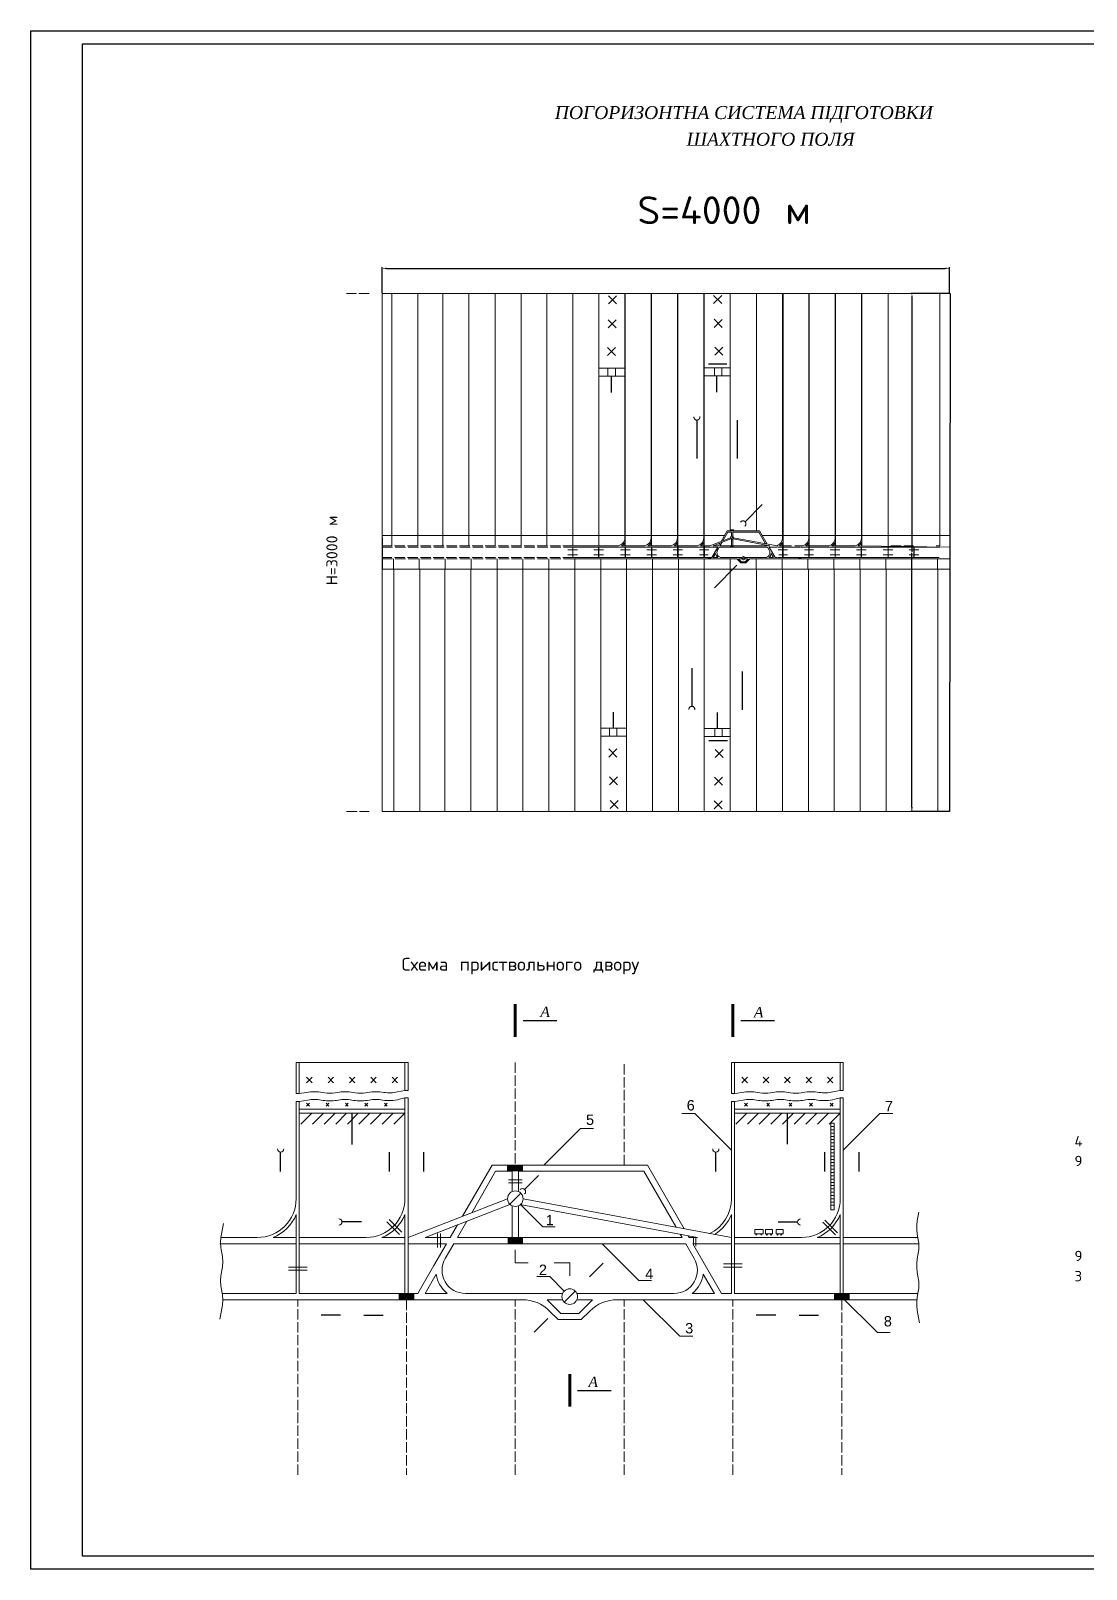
# Model space of a CAD drawing. Header units: millimetres. Extents: x 72 to 2592, y 75 to 1857.
# Drawn here: x 72 to 1294, y 75 to 1857 of the extents above; entities that cross this region are included whole.
import ezdxf

# ---------------------------------------------------------------- set-up
doc = ezdxf.new("R2010")
doc.units = ezdxf.units.MM
doc.linetypes.add('ACAD_ISO02W100', pattern=[15, 12, -3])
doc.layers.get('0').update_dxf_attribs({"lineweight": 9})
doc.layers.get('Defpoints').update_dxf_attribs({"lineweight": 9})
doc.layers.add('osnovni', color=90, linetype='Continuous', lineweight=30)
doc.layers.add('Форматка', color=7, linetype='Continuous', lineweight=20)
doc.styles.add('ISO Proportional', font='ARIALUNI.TTF')
doc.styles.get("Standard").update_dxf_attribs({"font": 'txt.shx'})
doc.dimstyles.new('DIN', dxfattribs={"dimtxt": 3, "dimasz": 5, "dimexe": 1.25, "dimexo": 0.625, "dimtad": 1, "dimtih": 1, "dimdec": 4, "dimdsep": 46, "dimlunit": 6, "dimtxsty": 'Standard', "dimcen": 2.5, "dimadec": 0, "dimazin": 0, "dimtfac": 1, "dimtdec": 4, "dimtmove": 0, "dimatfit": 3, "dimfxl": 1, "dimtvp": 1, "dimtolj": 1, "dimtzin": 0, "dimarcsym": 0})
doc.dimstyles.new('ISO-25', dxfattribs={"dimtxt": 2.5, "dimasz": 2.5, "dimexe": 1.25, "dimexo": 0.625, "dimtad": 1, "dimtxsty": 'Standard', "dimcen": 2.5, "dimadec": 0, "dimazin": 0, "dimtfac": 1, "dimtmove": 0, "dimatfit": 3, "dimfxl": 1, "dimarcsym": 0})

# ---------------------------------------------------------------- blocks, each defined once
blk = doc.blocks.new('*D14')
at = {"color": 0, "lineweight": -2, "transparency": 16777216}
for p, q in [((1135.5, 1552.6), (1090.8, 1552.6)), ((1092, 1547.6), (1092, 1253.3)), ((1092, 957.6), (1092, 1252)), ((1135.5, 952.6), (1090.8, 952.6))]:
    blk.add_line(p, q, dxfattribs=at)
at = {"color": 0, "transparency": 16777216}
for points in [[(1091.2, 1547.6), (1092.9, 1547.6), (1092, 1552.6)], [(1091.2, 957.6), (1092.9, 957.6), (1092, 952.6)]]:
    blk.add_solid(points, dxfattribs=at)
at = {"layer": 'Defpoints', "color": 0, "transparency": 16777216}
for p in [(1092, 1552.6), (1136.1, 1552.6), (1136.1, 952.6)]:
    blk.add_point(p, dxfattribs=at)
at = {"color": 0, "transparency": 16777216, "insert": (1092, 1252.6), "char_height": 0.01, "attachment_point": 5}
blk.add_mtext('\\A1;600', dxfattribs=at)
blk = doc.blocks.new('*D15')
at = {"color": 0, "lineweight": -2, "transparency": 16777216}
for p, q in [((478.5, 1553.3), (478.5, 1582.9)), ((483.5, 1581.6), (1130.5, 1581.6)), ((1135.5, 1553.3), (1135.5, 1582.9))]:
    blk.add_line(p, q, dxfattribs=at)
at = {"color": 0, "transparency": 16777216}
for points in [[(483.5, 1582.5), (483.5, 1580.8), (478.5, 1581.6)], [(1130.5, 1582.5), (1130.5, 1580.8), (1135.5, 1581.6)]]:
    blk.add_solid(points, dxfattribs=at)
at = {"layer": 'Defpoints', "color": 0, "transparency": 16777216}
for p in [(1135.5, 1581.6), (478.5, 1552.6), (1135.5, 1552.6)]:
    blk.add_point(p, dxfattribs=at)
at = {"color": 0, "transparency": 16777216, "insert": (807, 1582.3), "char_height": 0.01, "attachment_point": 5}
blk.add_mtext('\\A1;657,0219', dxfattribs=at)

msp = doc.modelspace()

# ---------------------------------------------------------------- hatches: boundary and pattern name
h = msp.add_hatch(color=256)
h.paths.add_polyline_path([(885.01628, 1270.84416, 0.6681786379), (881.81545, 1269.51834, 0.1989123674), (882.36463, 1268.19251), (883.69045, 1269.51834)])
h.paths.add_polyline_path([(896.81545, 1247.76834, 0.4142135624), (894.94045, 1245.89334, 0.1989123674), (895.48963, 1244.56751), (896.81545, 1245.89334)])
h.paths.add_polyline_path([(898.14128, 1247.21916, 0.1989123674), (896.81545, 1247.76834), (896.81545, 1245.89334)])

# ---------------------------------------------------------------- linework, layer by layer
at = {"linetype": 'ACAD_ISO02W100'}
for p, q in [((463.69045, 1552.64334), (437.44045, 1552.64334)), ((516.19045, 1552.64334), (489.94045, 1552.64334)), ((568.69045, 1552.64334), (542.44045, 1552.64334)), ((621.19045, 1552.64334), (594.94045, 1552.64334)), ((673.69045, 1552.64334), (647.44045, 1552.64334)), ((726.19045, 1552.64334), (699.94045, 1552.64334)), ((1067.81545, 1552.64334), (1093.69045, 1552.64334)), ((1093.69045, 1552.64334), (1119.94045, 1552.64334)), ((883.69045, 1277.61929), (909.94045, 1277.61929)), ((699.94045, 1260.14334), (478.47654, 1260.14334)), ((704.89045, 1255.45584), (693.64045, 1255.45584)), ((704.89045, 1249.83084), (693.64045, 1249.83084)), ((699.19045, 1258.64334), (699.19045, 1246.64334)), ((699.34045, 1246.64334), (699.34045, 1258.64334)), ((734.89045, 1255.45584), (723.64045, 1255.45584)), ((734.89045, 1249.83084), (723.64045, 1249.83084)), ((750.32705, 1260.14334), (726.19045, 1260.14334)), ((729.19045, 1258.64334), (729.19045, 1246.64334)), ((729.34045, 1246.64334), (729.34045, 1258.64334)), ((1058.74045, 1255.45584), (1069.99045, 1255.45584)), ((1058.74045, 1249.83084), (1069.99045, 1249.83084)), ((1064.29045, 1246.64334), (1064.29045, 1258.64334)), ((1064.44045, 1258.64334), (1064.44045, 1246.64334)), ((1067.44045, 1260.14334), (1093.69045, 1260.14334)), ((1088.74045, 1255.45584), (1099.99045, 1255.45584)), ((1088.74045, 1249.83084), (1099.99045, 1249.83084)), ((1094.29045, 1246.64334), (1094.29045, 1258.64334)), ((1094.44045, 1258.64334), (1094.44045, 1246.64334)), ((1119.94045, 1260.14334), (1124.29045, 1260.14334)), ((478.47654, 1245.14334), (699.86925, 1245.14334)), ((726.19045, 1245.14334), (752.44045, 1245.14334)), ((778.69045, 1245.14334), (804.94045, 1245.14334)), ((831.19045, 1245.14334), (857.44045, 1245.14334)), ((857.36545, 1246.64334), (857.51545, 1246.64334)), ((883.69045, 1245.14334), (889.22567, 1245.14334)), ((891.34699, 1245.14334), (895.09699, 1245.14334)), ((898.53392, 1245.14334), (902.28392, 1245.14334)), ((904.40524, 1245.14334), (909.94045, 1245.14334)), ((936.19045, 1245.14334), (962.44045, 1245.14334)), ((988.69045, 1245.14334), (1014.94045, 1245.14334)), ((1041.19045, 1245.14334), (1067.44045, 1245.14334)), ((1093.69045, 1245.14334), (1119.94045, 1245.14334)), ((437.44045, 952.64334), (463.69045, 952.64334)), ((489.94045, 952.64334), (516.19045, 952.64334)), ((542.44045, 952.64334), (568.69045, 952.64334)), ((594.94045, 952.64334), (621.19045, 952.64334)), ((647.44045, 952.64334), (673.69045, 952.64334)), ((699.94045, 952.64334), (726.19045, 952.64334)), ((752.44045, 952.64334), (778.69045, 952.64334)), ((804.94045, 952.64334), (831.19045, 952.64334)), ((857.44045, 952.64334), (883.69045, 952.64334)), ((909.94045, 952.64334), (936.19045, 952.64334)), ((962.44045, 952.64334), (988.69045, 952.64334)), ((1014.94045, 952.64334), (1041.19045, 952.64334)), ((1067.44045, 952.64334), (1093.69045, 952.64334)), ((632.75526, 661.63071), (632.75526, 542.87644)), ((758.75526, 542.87644), (758.75526, 661.63071)), ((632.75526, 542.87644), (758.75526, 542.87644)), ((506.39526, 394.19187), (507.11526, 394.19187)), ((380.75526, 184.14302), (380.75526, 386.99187)), ((380.75526, 386.99187), (506.75526, 386.99187)), ((506.75526, 386.99187), (506.75526, 184.14302)), ((632.75526, 184.14302), (632.75526, 386.99187)), ((669.50663, 386.99187), (687.50663, 386.99187)), ((704.0039, 386.99187), (722.0039, 386.99187)), ((758.75526, 184.14302), (758.75526, 386.99187)), ((884.75526, 184.14302), (884.75526, 386.99187)), ((884.75526, 386.99187), (1010.75526, 386.99187)), ((1010.75526, 386.99187), (1010.75526, 184.14302))]:
    msp.add_line(p, q, dxfattribs=at)
for p, q in [((478.47654, 1269.52834), (478.47654, 1562.02833)), ((489.94046, 1260.14334), (489.94046, 1552.64334)), ((519.94046, 1260.14334), (519.94046, 1552.64334)), ((548.80363, 1260.14334), (548.80363, 1552.64334)), ((578.80363, 1260.14334), (578.80363, 1552.64334)), ((609.34045, 1260.14334), (609.34045, 1552.64334)), ((639.34045, 1260.14334), (639.34045, 1552.64334)), ((669.34045, 1260.14334), (669.34045, 1552.64334)), ((699.34045, 1260.14334), (699.34045, 1552.64334)), ((729.34045, 1260.14334), (729.34045, 1552.64334)), ((775.16545, 1552.64334), (749.66545, 1552.64334)), ((759.56545, 1269.38174), (759.56545, 1552.64334)), ((760.01545, 1260.14334), (760.01545, 1552.64334)), ((760.01545, 1272.14334), (760.01545, 1552.64334)), ((775.91545, 1552.64334), (775.16545, 1552.64334)), ((790.01545, 1269.38174), (790.01545, 1552.64334)), ((790.46545, 1260.14334), (790.46545, 1552.64334)), ((804.27145, 1552.64334), (803.52145, 1552.64334)), ((820.46545, 1269.38174), (820.46545, 1552.64334)), ((820.91545, 1260.14334), (820.91545, 1552.64334)), ((830.52145, 1552.64334), (829.77145, 1552.64334)), ((850.91545, 1269.38174), (850.91545, 1552.64334)), ((851.36545, 1260.14334), (851.36545, 1552.64334)), ((881.59045, 1277.61929), (881.59045, 1552.64334)), ((912.04045, 1277.61929), (912.04045, 1552.64334)), ((942.26545, 1269.38174), (942.26545, 1552.64334)), ((942.71545, 1260.14334), (942.71545, 1552.64334)), ((960.33445, 1552.64334), (961.08445, 1552.64334)), ((963.19045, 1552.64334), (988.69045, 1552.64334)), ((972.71545, 1269.38174), (972.71545, 1552.64334)), ((973.16545, 1260.14334), (973.16545, 1552.64334)), ((986.58445, 1552.64334), (987.33445, 1552.64334)), ((1003.16545, 1269.38174), (1003.16545, 1552.64334)), ((1003.61545, 1260.14334), (1003.61545, 1552.64334)), ((1014.94045, 1552.64334), (1015.69045, 1552.64334)), ((1015.69045, 1552.64334), (1041.19045, 1552.64334)), ((1033.61545, 1269.38174), (1033.61545, 1552.64334)), ((1033.61545, 1272.14334), (1033.61545, 1552.64334)), ((1034.06545, 1260.14334), (1034.06545, 1552.64334)), ((1064.29045, 1260.14334), (1064.29045, 1552.64334)), ((1124.29045, 1260.14334), (1124.29045, 1552.64334)), ((740.69079, 1540.40713), (749.97199, 1549.68833)), ((740.69079, 1549.68824), (749.97199, 1540.40704)), ((871.68562, 1540.91596), (862.40442, 1550.19716)), ((871.68562, 1550.19708), (862.40442, 1540.91587)), ((740.24951, 1512.74709), (749.53071, 1522.0283)), ((740.24951, 1522.02821), (749.53071, 1512.747)), ((872.1269, 1513.25592), (862.8457, 1522.53713)), ((872.1269, 1522.53704), (862.8457, 1513.25584)), ((739.44701, 1480.67749), (748.72822, 1489.95869)), ((739.44701, 1489.9586), (748.72822, 1480.6774)), ((872.9294, 1481.18632), (863.64819, 1490.46753)), ((872.9294, 1490.46744), (863.64819, 1481.18623)), ((739.9833, 1465.97077), (729.88941, 1465.97077)), ((748.6087, 1465.97077), (760.11441, 1465.97077)), ((863.22855, 1466.47969), (851.46018, 1466.47969)), ((867.54125, 1466.47969), (881.46018, 1466.47969)), ((739.9833, 1456.59534), (729.88941, 1456.59534)), ((748.6087, 1456.59534), (760.11441, 1456.59534)), ((863.22855, 1457.10426), (851.01018, 1457.10426)), ((867.54125, 1457.10426), (881.46018, 1457.10426)), ((874.90391, 1272.14334), (478.47654, 1272.14334)), ((857.81545, 1260.14334), (881.81545, 1269.51834)), ((861.93802, 1260.14334), (882.36123, 1268.12115)), ((878.06545, 1277.61929), (870.93439, 1265.26792)), ((878.93148, 1276.11929), (873.17081, 1266.14153)), ((915.56545, 1277.61929), (878.06545, 1277.61929)), ((882.94045, 1276.11929), (878.93148, 1276.11929)), ((881.81545, 1277.61928), (881.81545, 1279.11928)), ((883.69045, 1269.51834), (882.36463, 1268.19251)), ((882.94045, 1276.11928), (882.94045, 1271.2368)), ((882.94045, 1267.79987), (882.94045, 1260.14334)), ((883.69045, 1269.51834), (885.01628, 1270.84416)), ((884.44045, 1276.11929), (914.69943, 1276.11929)), ((909.19045, 1276.11929), (884.44045, 1276.11929)), ((884.44045, 1276.11928), (884.44045, 1271.2368)), ((884.44045, 1267.79987), (884.44045, 1260.14334)), ((927.63672, 1260.14334), (884.92952, 1268.1111)), ((885.56545, 1279.11928), (885.56545, 1277.61929)), ((935.81545, 1260.14334), (885.56545, 1269.51834)), ((914.69943, 1276.11929), (910.69045, 1276.11929)), ((922.48754, 1262.62989), (914.69943, 1276.11929)), ((924.42868, 1262.26774), (915.56545, 1277.61929)), ((1135.83129, 1272.14334), (918.72699, 1272.14334)), ((750.32705, 1260.14334), (699.94045, 1260.14334)), ((765.78366, 1255.45584), (754.53366, 1255.45584)), ((765.78366, 1249.83084), (754.53366, 1249.83084)), ((780.77705, 1260.14334), (755.8011, 1260.14334)), ((759.56545, 1260.14334), (759.56545, 1263.90769)), ((760.08366, 1258.64334), (760.08366, 1246.64334)), ((760.23366, 1246.64334), (760.23366, 1258.64334)), ((778.31545, 1260.14334), (772.76472, 1260.14334)), ((780.77705, 1260.14334), (779.06545, 1260.14334)), ((796.27077, 1255.45584), (785.02077, 1255.45584)), ((796.27077, 1249.83084), (785.02077, 1249.83084)), ((811.22705, 1260.14334), (786.2511, 1260.14334)), ((795.19045, 1260.14334), (786.2511, 1260.14334)), ((790.01545, 1260.14334), (790.01545, 1263.90769)), ((790.57077, 1258.64334), (790.57077, 1246.64334)), ((790.72077, 1246.64334), (790.72077, 1258.64334)), ((804.56545, 1260.14334), (799.01472, 1260.14334)), ((811.22705, 1260.14334), (805.31545, 1260.14334)), ((811.22705, 1260.14334), (805.31545, 1260.14334)), ((820.46545, 1255.45584), (815.46545, 1255.45584)), ((815.46545, 1255.45584), (821.21545, 1255.45584)), ((815.46545, 1249.83084), (821.21545, 1249.83084)), ((841.67705, 1260.14334), (816.7011, 1260.14334)), ((821.44045, 1260.14334), (816.7011, 1260.14334)), ((821.44045, 1260.14334), (816.7011, 1260.14334)), ((820.46545, 1260.14334), (820.46545, 1263.90769)), ((820.46545, 1260.14334), (820.46545, 1246.64334)), ((821.21545, 1260.14334), (821.21545, 1246.64334)), ((821.21545, 1255.45584), (826.21545, 1255.45584)), ((821.21545, 1249.83084), (826.21545, 1249.83084)), ((830.81545, 1260.14334), (825.26472, 1260.14334)), ((830.81545, 1260.14334), (825.26472, 1260.14334)), ((841.67705, 1260.14334), (831.56545, 1260.14334)), ((841.67705, 1260.14334), (831.56545, 1260.14334)), ((845.91545, 1255.45584), (851.66545, 1255.45584)), ((850.91545, 1255.45584), (845.91545, 1255.45584)), ((845.91545, 1249.83084), (851.66545, 1249.83084)), ((847.69045, 1260.14334), (847.1511, 1260.14334)), ((847.69045, 1260.14334), (847.1511, 1260.14334)), ((851.51472, 1260.14334), (847.1511, 1260.14334)), ((850.91545, 1260.14334), (850.91545, 1263.90769)), ((850.91545, 1260.14334), (850.91545, 1246.64334)), ((857.81545, 1260.14334), (851.51472, 1260.14334)), ((857.06545, 1260.14334), (851.51472, 1260.14334)), ((851.66545, 1260.14334), (851.66545, 1246.64334)), ((851.66545, 1255.45584), (856.66545, 1255.45584)), ((851.66545, 1249.83084), (855.87178, 1249.83084)), ((862.93162, 1251.40672), (860.18148, 1246.64334)), ((864.71236, 1251.37082), (861.91353, 1246.64334)), ((867.97571, 1260.14334), (861.93802, 1260.14334)), ((867.10968, 1258.64334), (862.93162, 1251.40672)), ((868.84173, 1258.64334), (866.78492, 1255.08084)), ((869.73389, 1263.1886), (867.97571, 1260.14334)), ((871.97031, 1264.0622), (869.70776, 1260.14334)), ((882.94045, 1260.14334), (869.70776, 1260.14334)), ((915.56545, 1260.14335), (878.06545, 1260.14335)), ((884.44045, 1260.14334), (923.92315, 1260.14334)), ((909.19045, 1260.14334), (884.44045, 1260.14334)), ((923.92315, 1260.14334), (910.69045, 1260.14334)), ((923.92315, 1260.14334), (923.47485, 1260.91981)), ((926.84598, 1255.08084), (924.78917, 1258.64334)), ((925.6552, 1260.14334), (925.41599, 1260.55765)), ((933.44943, 1246.64334), (926.52122, 1258.64334)), ((931.71738, 1246.64334), (929.03259, 1251.29352)), ((935.81545, 1260.14334), (936.56545, 1260.14334)), ((941.96545, 1255.45584), (936.96545, 1255.45584)), ((941.96545, 1249.83084), (937.75912, 1249.83084)), ((952.69045, 1260.14334), (938.5011, 1260.14334)), ((941.96545, 1260.14334), (941.96545, 1246.64334)), ((947.71545, 1255.45584), (941.96545, 1255.45584)), ((947.71545, 1249.83084), (941.96545, 1249.83084)), ((942.26545, 1260.14334), (942.26545, 1263.90769)), ((942.71545, 1260.14334), (942.71545, 1246.64334)), ((942.71545, 1255.45584), (947.71545, 1255.45584)), ((962.06545, 1260.14334), (956.51472, 1260.14334)), ((962.06545, 1260.14334), (965.29608, 1260.32419)), ((972.41545, 1255.45584), (967.41545, 1255.45584)), ((972.41545, 1249.83084), (967.41545, 1249.83084)), ((995.74608, 1260.14334), (968.9511, 1260.14334)), ((978.94045, 1260.14334), (968.9511, 1260.14334)), ((972.41545, 1260.14334), (972.41545, 1246.64334)), ((978.16545, 1255.45584), (972.41545, 1255.45584)), ((978.16545, 1249.83084), (972.41545, 1249.83084)), ((972.71545, 1260.14334), (972.71545, 1263.90769)), ((973.16545, 1260.14334), (973.16545, 1246.64334)), ((973.16545, 1255.45584), (978.16545, 1255.45584)), ((988.31545, 1260.14334), (982.76472, 1260.14334)), ((995.74608, 1260.14334), (989.06545, 1260.14334)), ((997.36013, 1255.45584), (1008.61013, 1255.45584)), ((997.36013, 1249.83084), (1008.61013, 1249.83084)), ((1026.19608, 1260.14334), (999.4011, 1260.14334)), ((1005.19045, 1260.14334), (999.4011, 1260.14334)), ((1002.91013, 1246.64334), (1002.91013, 1258.64334)), ((1003.06013, 1258.64334), (1003.06013, 1246.64334)), ((1003.16545, 1260.14334), (1003.16545, 1263.90769)), ((1014.56545, 1260.14334), (1009.01472, 1260.14334)), ((1027.84724, 1255.45584), (1039.09724, 1255.45584)), ((1027.84724, 1249.83084), (1039.09724, 1249.83084)), ((1135.81723, 1258.64334), (1029.8511, 1260.14334)), ((1033.39724, 1246.64334), (1033.39724, 1258.64334)), ((1033.54724, 1258.64334), (1033.54724, 1246.64334)), ((1033.61545, 1260.14334), (1033.61545, 1263.90769)), ((478.47654, 952.64334), (478.47654, 1233.14334)), ((1135.79067, 1233.14334), (478.47654, 1233.14334)), ((491.59045, 1233.14334), (491.59045, 1245.14334)), ((492.19046, 952.64334), (492.19046, 1233.14334)), ((521.59045, 1233.14334), (521.59045, 1245.14334)), ((522.19046, 952.64334), (522.19046, 1233.14334)), ((551.05363, 952.64334), (551.05363, 1233.14334)), ((551.59045, 1233.14334), (551.59045, 1245.14334)), ((581.05363, 952.64334), (581.05363, 1233.14334)), ((581.59045, 1233.14334), (581.59045, 1245.14334)), ((611.59045, 1233.14334), (611.59045, 1245.14334)), ((611.59045, 952.64334), (611.59045, 1233.14334)), ((641.59045, 1233.14334), (641.59045, 1245.14334)), ((641.59045, 952.64334), (641.59045, 1233.14334)), ((671.59045, 1233.14334), (671.59045, 1245.14334)), ((671.59045, 952.64334), (671.59045, 1233.14334)), ((699.86925, 1245.14334), (889.22567, 1245.14334)), ((701.59045, 1233.14334), (701.59045, 1245.14334)), ((701.59045, 952.64334), (701.59045, 1233.14334)), ((731.59045, 1233.14334), (731.59045, 1245.14334)), ((731.59045, 952.64334), (731.59045, 1233.14334)), ((761.59045, 1233.14334), (761.59045, 1245.14334)), ((761.59045, 952.64334), (761.59045, 1233.14334)), ((791.59045, 1233.14334), (791.59045, 1245.14334)), ((791.59045, 952.64334), (791.59045, 1233.14334)), ((821.59045, 1233.14334), (821.59045, 1245.14334)), ((821.59045, 952.64334), (821.59045, 1233.14334)), ((848.77379, 1246.64334), (841.00022, 1246.64334)), ((851.59045, 1233.14334), (851.59045, 1245.14334)), ((851.59045, 952.64334), (851.59045, 1233.14334)), ((881.59045, 1233.14334), (881.59045, 1245.14334)), ((881.59045, 952.64334), (881.59045, 1233.14334)), ((889.22567, 1245.14334), (894.04023, 1240.32878)), ((891.34699, 1245.14334), (895.09699, 1245.14334)), ((891.34699, 1245.14334), (894.66155, 1241.82878)), ((899.59067, 1240.32878), (894.04023, 1240.32878)), ((898.96935, 1241.82878), (894.66155, 1241.82878)), ((898.14128, 1247.21916), (895.48963, 1244.56751)), ((896.81545, 1245.89334), (898.14128, 1247.21916)), ((898.53392, 1245.14334), (902.28392, 1245.14334)), ((902.28392, 1245.14334), (898.96935, 1241.82878)), ((904.40524, 1245.14334), (899.59067, 1240.32878)), ((904.40524, 1245.14334), (1135.80317, 1245.14334)), ((911.59045, 1233.14334), (911.59045, 1245.14334)), ((912.04045, 952.64334), (912.04045, 1233.14334)), ((935.81545, 1246.64334), (933.44943, 1246.64334)), ((1123.34624, 1246.64334), (936.56545, 1246.64334)), ((941.59045, 1233.14334), (941.59045, 1245.14334)), ((942.04045, 952.64334), (942.04045, 1233.14334)), ((971.59045, 1233.14334), (971.59045, 1245.14334)), ((972.04045, 952.64334), (972.04045, 1233.14334)), ((1001.59045, 1233.14334), (1001.59045, 1245.14334)), ((1002.04045, 952.64334), (1002.04045, 1233.14334)), ((1031.59045, 1233.14334), (1031.59045, 1245.14334)), ((1032.04045, 952.64334), (1032.04045, 1233.14334)), ((1061.59045, 1233.14334), (1061.59045, 1245.14334)), ((1062.04045, 952.64334), (1062.04045, 1233.14334)), ((1091.59045, 1233.14334), (1091.59045, 1245.14334)), ((1092.04045, 952.64334), (1092.04045, 1233.14334)), ((1121.59045, 1233.14334), (1121.59045, 1245.14334)), ((1122.04045, 952.64334), (1122.04045, 1233.14334)), ((741.68434, 1048.94682), (731.59045, 1048.94682)), ((741.68434, 1039.57139), (731.59045, 1039.57139)), ((750.30974, 1048.94682), (761.81545, 1048.94682)), ((750.30974, 1039.57139), (761.81545, 1039.57139)), ((863.80882, 1048.52273), (851.59045, 1048.52273)), ((863.80882, 1039.1473), (852.04045, 1039.1473)), ((868.12152, 1048.52273), (882.04045, 1048.52273)), ((868.12152, 1039.1473), (882.04045, 1039.1473)), ((741.14805, 1015.58356), (750.42925, 1024.86476)), ((741.14805, 1024.86468), (750.42925, 1015.58347)), ((873.50967, 1015.15955), (864.22846, 1024.44076)), ((873.50967, 1024.44067), (864.22846, 1015.15946)), ((741.95054, 983.51395), (751.23175, 992.79516)), ((741.95054, 992.79507), (751.23175, 983.51387)), ((872.70717, 983.08995), (863.42596, 992.37115)), ((872.70717, 992.37107), (863.42596, 983.08986)), ((742.39182, 955.85392), (751.67303, 965.13513)), ((742.39182, 965.13504), (751.67303, 955.85383)), ((872.26589, 955.42991), (862.98469, 964.71112)), ((872.26589, 964.71103), (862.98469, 955.42983)), ((382.55526, 661.63071), (378.95526, 661.63071)), ((378.95526, 661.63071), (378.95526, 625.63071)), ((378.95526, 661.63071), (508.55548, 661.63071)), ((382.55526, 625.63071), (382.55526, 661.63071)), ((382.55526, 625.63071), (382.55526, 661.63071)), ((504.95526, 661.63071), (504.95526, 629.48331)), ((508.55548, 629.48331), (508.55548, 661.63071)), ((886.55526, 661.63071), (882.95526, 661.63071)), ((882.95526, 661.63071), (882.95526, 625.63071)), ((882.95526, 661.63071), (1012.55526, 661.63071)), ((886.55526, 625.63071), (886.55526, 661.63071)), ((886.55526, 625.63071), (886.55526, 661.63071)), ((1008.95526, 661.63071), (1008.95526, 629.48331)), ((1012.55526, 629.48331), (1012.55526, 661.63071)), ((391.1214, 644.65246), (397.48536, 638.2885)), ((391.1214, 638.2885), (397.48536, 644.65246)), ((415.8714, 638.28849), (422.23536, 644.65245)), ((415.8714, 644.65245), (422.23536, 638.28849)), ((440.6214, 638.28849), (446.98536, 644.65245)), ((440.6214, 644.65245), (446.98536, 638.28849)), ((465.3714, 638.28849), (471.73536, 644.65245)), ((465.3714, 644.65245), (471.73536, 638.28849)), ((490.1214, 638.28849), (496.48536, 644.65245)), ((490.1214, 644.65245), (496.48536, 638.28849)), ((895.1214, 638.28849), (901.48536, 644.65245)), ((895.1214, 644.65245), (901.48536, 638.28849)), ((919.8714, 638.28849), (926.23536, 644.65245)), ((919.8714, 644.65245), (926.23536, 638.28849)), ((944.6214, 638.28849), (950.98536, 644.65245)), ((944.6214, 644.65245), (950.98536, 638.28849)), ((969.3714, 638.28849), (975.73536, 644.65245)), ((969.3714, 644.65245), (975.73536, 638.28849)), ((994.1214, 638.28848), (1000.48536, 644.65244)), ((994.1214, 644.65244), (1000.48536, 638.28848)), ((382.55526, 625.63071), (378.95526, 625.63071)), ((382.55526, 625.63071), (390.9048, 627.10296)), ((409.65881, 627.10296), (411.75701, 626.73299)), ((424.25968, 626.73299), (426.35788, 627.10296)), ((445.11188, 627.10296), (447.21009, 626.73299)), ((459.71276, 626.73299), (461.81096, 627.10296)), ((496.22146, 627.76725), (504.95526, 629.48331)), ((496.22146, 627.76725), (504.95526, 629.48331)), ((504.95526, 629.48331), (508.55548, 629.48331)), ((886.55526, 625.63071), (882.95526, 625.63071)), ((884.99243, 625.35514), (894.9048, 627.10296)), ((913.65881, 627.10296), (915.75701, 626.73299)), ((928.25968, 626.73299), (930.35788, 627.10296)), ((949.11188, 627.10296), (951.21009, 626.73299)), ((963.71276, 626.73299), (965.81096, 627.10296)), ((1000.22136, 627.76722), (1008.95526, 629.48331)), ((1008.95526, 629.48331), (1012.55526, 629.48331)), ((378.95526, 616.49187), (378.95526, 503.99187)), ((382.55526, 616.49187), (378.95526, 616.49187)), ((382.55526, 616.49187), (392.46764, 618.23969)), ((382.55526, 607.49187), (382.55526, 616.49187)), ((382.55526, 394.19187), (382.55526, 616.49187)), ((382.55526, 607.49187), (504.95526, 607.49187)), ((382.55526, 602.99187), (382.55526, 607.49187)), ((391.1214, 611.2885), (394.30338, 614.47048)), ((391.1214, 614.47048), (394.30338, 611.2885)), ((408.09597, 618.23969), (410.19418, 617.86972)), ((413.6214, 614.47048), (416.80338, 611.2885)), ((413.6214, 611.2885), (416.80338, 614.47048)), ((425.82251, 617.86972), (427.92071, 618.23969)), ((436.1214, 614.47047), (439.30338, 611.28849)), ((436.1214, 611.28849), (439.30338, 614.47047)), ((443.54905, 618.23969), (445.64725, 617.86972)), ((458.6214, 614.47047), (461.80338, 611.28849)), ((458.6214, 611.28849), (461.80338, 614.47047)), ((461.27559, 617.86972), (463.37379, 618.23969)), ((479.00213, 618.23969), (479.0898, 618.22423)), ((481.1214, 614.47046), (484.30338, 611.28848)), ((481.1214, 611.28848), (484.30338, 614.47046)), ((498.55083, 619.07391), (504.95526, 620.78998)), ((504.95526, 620.78998), (508.55549, 620.78998)), ((504.95526, 620.78998), (504.95526, 503.99187)), ((508.55553, 394.19187), (508.55549, 620.78998)), ((882.95526, 616.49187), (882.95526, 503.99187)), ((886.55526, 616.49187), (882.95526, 616.49187)), ((886.55526, 616.49187), (896.46764, 618.23969)), ((886.55526, 607.49187), (886.55526, 616.49187)), ((886.55526, 394.19187), (886.55526, 616.49187)), ((886.55526, 607.49187), (1008.95526, 607.49187)), ((886.55526, 602.99187), (886.55526, 607.49187)), ((898.30338, 614.47048), (901.48536, 611.2885)), ((898.30338, 611.2885), (901.48536, 614.47048)), ((912.09597, 618.23969), (914.19418, 617.86972)), ((923.98536, 614.47047), (927.16734, 611.28849)), ((923.98536, 611.28849), (927.16734, 614.47047)), ((929.82251, 617.86972), (931.92071, 618.23969)), ((947.54905, 618.23969), (949.64725, 617.86972)), ((949.66734, 614.47047), (952.84932, 611.28849)), ((949.66734, 611.28849), (952.84932, 614.47047)), ((965.27559, 617.86972), (967.37379, 618.23969)), ((973.54932, 614.47046), (976.7313, 611.28848)), ((973.54932, 611.28848), (976.7313, 614.47046)), ((997.4313, 614.47046), (1000.61328, 611.28848)), ((997.4313, 611.28848), (1000.61328, 614.47046)), ((1002.55073, 619.07389), (1008.95526, 620.78998)), ((1008.95526, 620.78998), (1012.55526, 620.78998)), ((1008.95526, 620.78998), (1008.95526, 503.99187)), ((1012.55526, 394.19239), (1012.55526, 620.78998)), ((382.55526, 602.99187), (504.95526, 602.99187)), ((382.55526, 458.99187), (382.55526, 602.99187)), ((396.95521, 602.99185), (384.22729, 590.26392)), ((410.45522, 602.99185), (397.7273, 590.26393)), ((423.95523, 602.99185), (411.2273, 590.26393)), ((437.45523, 602.99185), (424.72731, 590.26393)), ((450.95524, 602.99186), (438.22732, 590.26393)), ((464.45525, 602.99186), (451.72732, 590.26394)), ((477.95525, 602.99186), (465.22733, 590.26394)), ((491.45526, 602.99186), (478.72734, 590.26394)), ((504.95526, 602.99187), (492.22734, 590.26395)), ((840.52886, 602.66827), (825.52886, 602.66827)), ((882.95526, 560.24187), (840.52886, 602.66827)), ((886.55526, 602.99187), (1008.95526, 602.99187)), ((900.95521, 602.99185), (888.22729, 590.26392)), ((914.45522, 602.99185), (901.7273, 590.26393)), ((927.95523, 602.99185), (915.2273, 590.26393)), ((941.45523, 602.99185), (928.72731, 590.26393)), ((954.95524, 602.99186), (942.22732, 590.26393)), ((968.45525, 602.99186), (955.72732, 590.26394)), ((981.95525, 602.99186), (969.22733, 590.26394)), ((995.45526, 602.99186), (982.72734, 590.26394)), ((1008.95526, 602.99187), (996.22734, 590.26395)), ((1012.55526, 560.24187), (1054.98167, 602.66827)), ((1054.98167, 602.66827), (1069.98167, 602.66827)), ((665.75526, 542.87644), (708.18167, 585.30285)), ((708.18167, 585.30285), (723.18167, 585.30285)), ((997.92983, 587.61462), (1001.96646, 587.61462)), ((997.92983, 583.80916), (1001.96646, 583.80916)), ((997.92983, 580.0037), (1001.96646, 580.0037)), ((997.92983, 576.19825), (1001.96646, 576.19825)), ((997.92983, 572.39279), (1001.96646, 572.39279)), ((997.92983, 568.58733), (1001.96646, 568.58733)), ((997.92983, 564.78187), (1001.96646, 564.78187)), ((997.92983, 560.97642), (1001.96646, 560.97642)), ((997.92983, 557.17096), (1001.96646, 557.17096)), ((997.92983, 553.3655), (1001.96646, 553.3655)), ((605.75526, 542.87644), (571.52615, 483.58987)), ((609.91219, 535.67644), (582.26099, 487.78317)), ((785.75526, 542.87644), (605.75526, 542.87644)), ((629.15527, 535.67644), (609.91219, 535.67644)), ((623.75527, 542.87637), (641.75527, 542.87637)), ((623.75527, 535.67637), (623.75527, 542.87637)), ((629.15527, 535.67637), (629.15527, 512.24051)), ((636.35527, 535.67644), (781.59834, 535.67644)), ((755.15527, 535.67644), (636.35527, 535.67644)), ((636.35527, 535.67637), (636.35527, 512.2405)), ((781.59834, 535.67644), (762.35527, 535.67644)), ((818.98127, 470.92731), (781.59834, 535.67644)), ((828.29874, 469.18898), (785.75526, 542.87644)), ((997.92983, 549.56005), (1001.96646, 549.56005)), ((997.92983, 545.75459), (1001.96646, 545.75459)), ((997.92983, 541.94913), (1001.96646, 541.94913)), ((997.92983, 538.14367), (1001.96646, 538.14367)), ((640.85527, 525.75844), (624.65527, 525.75844)), ((640.85527, 522.15844), (624.65527, 522.15844)), ((629.15527, 525.75844), (640.85527, 525.75844)), ((997.92983, 534.33822), (1001.96646, 534.33822)), ((997.92983, 530.53276), (1001.96646, 530.53276)), ((997.92983, 526.7273), (1001.96646, 526.7273)), ((997.92983, 522.92185), (1001.96646, 522.92185)), ((997.92983, 519.11639), (1001.96646, 519.11639)), ((508.55526, 458.99187), (623.75526, 503.99187)), ((626.37499, 497.61159), (639.11923, 510.35583)), ((632.75526, 503.99187), (626.37499, 497.61159)), ((882.95526, 458.99187), (641.75526, 503.99187)), ((997.92983, 515.31093), (1001.96646, 515.31093)), ((997.92983, 511.50548), (1001.96646, 511.50548)), ((997.92983, 507.70002), (1001.96646, 507.70002)), ((997.92983, 503.89456), (1001.96646, 503.89456)), ((997.92983, 500.0891), (1001.96646, 500.0891)), ((378.95526, 485.6354), (378.95526, 394.19187)), ((504.95526, 485.6354), (504.95526, 394.19187)), ((528.34361, 458.99187), (626.37499, 497.28537)), ((629.15527, 495.74323), (629.15527, 458.99187)), ((629.15527, 495.74323), (629.15527, 495.74323)), ((636.35527, 495.74324), (636.35527, 458.99187)), ((640.43477, 496.91399), (638.70282, 497.23712)), ((638.70282, 497.23712), (653.55206, 482.38788)), ((843.69737, 458.99187), (640.43477, 496.91399)), ((653.55206, 482.38788), (659.91602, 476.02392)), ((882.95526, 485.6313), (882.95526, 394.19187)), ((997.92983, 496.28365), (1001.96646, 496.28365)), ((1008.95526, 485.6354), (1008.95526, 394.19239)), ((1098.22603, 478.59691), (1099.97385, 488.50928)), ((292.13311, 460.93873), (294.66235, 475.28274)), ((484.13832, 477.26323), (498.77543, 462.62612)), ((486.6839, 479.80882), (501.32101, 465.17171)), ((542.56154, 458.99187), (542.56154, 463.49187)), ((546.16154, 458.99187), (546.16154, 463.49187)), ((565.76375, 473.60911), (557.32448, 458.99187)), ((576.4986, 477.80241), (565.63833, 458.99187)), ((659.91602, 476.02392), (664.50532, 471.43462)), ((664.50532, 471.43462), (679.01988, 471.43462)), ((988.77471, 476.62684), (1003.41182, 461.98972)), ((991.3203, 479.17242), (1005.95741, 464.53531)), ((333.95526, 458.99187), (291.78983, 458.99187)), ((333.95526, 458.99187), (291.78983, 458.99187)), ((333.95526, 458.99187), (291.78983, 458.99187)), ((378.95526, 458.99187), (352.31173, 458.99187)), ((378.95526, 458.99187), (352.31173, 458.99187)), ((378.95526, 458.99187), (352.31173, 458.99187)), ((459.95526, 458.99187), (382.55526, 458.99187)), ((459.95526, 458.99187), (382.55526, 458.99187)), ((459.95526, 458.99187), (382.55526, 458.99187)), ((504.95526, 458.99187), (478.31173, 458.99187)), ((504.95526, 458.99187), (478.31173, 458.99187)), ((504.95526, 458.99187), (478.31173, 458.99187)), ((557.32448, 458.99187), (528.34361, 458.99187)), ((557.32448, 458.99187), (528.34361, 458.99187)), ((553.16756, 451.79187), (538.55609, 426.48406)), ((542.56154, 447.29187), (542.56154, 458.99187)), ((542.56154, 451.79187), (542.56154, 447.29187)), ((546.16154, 447.29187), (546.16154, 458.99187)), ((561.48141, 451.79187), (551.60872, 434.69187)), ((825.8722, 458.99187), (565.63833, 458.99187)), ((629.15527, 458.99187), (565.63833, 458.99187)), ((785.75526, 458.99194), (605.75526, 458.99194)), ((636.35527, 458.99187), (821.23923, 458.99187)), ((755.15527, 458.99187), (636.35527, 458.99187)), ((733.1922, 451.79187), (775.6186, 409.36546)), ((821.23923, 458.99187), (762.35527, 458.99187)), ((821.23923, 458.99187), (825.8722, 458.99187)), ((823.72039, 462.71892), (825.8722, 458.99187)), ((839.90181, 434.69187), (830.02912, 451.79187)), ((833.03786, 460.98058), (834.18604, 458.99187)), ((843.69737, 458.99187), (834.18604, 458.99187)), ((834.18604, 458.99187), (843.69737, 458.99187)), ((871.59834, 394.19187), (838.34297, 451.79187)), ((838.94171, 458.99187), (838.94171, 450.75482)), ((841.64171, 458.99187), (841.64171, 449.09187)), ((963.95526, 458.99187), (886.55526, 458.99187)), ((963.95526, 458.99187), (886.55526, 458.99187)), ((1008.95526, 458.99187), (982.31173, 458.99187)), ((1008.95526, 458.99187), (982.31173, 458.99187)), ((1099.11456, 458.99187), (1012.55526, 458.99187)), ((1089.95526, 458.99187), (1012.55526, 458.99187)), ((1099.37742, 456.43873), (1098.22603, 462.96857)), ((293.2845, 438.78056), (292.13311, 445.3104)), ((632.75527, 429.59187), (632.75527, 444.59187)), ((647.74318, 429.59187), (632.75527, 429.59187)), ((695.75526, 429.59187), (677.79005, 429.59187)), ((695.75526, 414.59187), (695.75526, 429.59187)), ((873.95527, 428.39186), (895.55527, 428.39186)), ((1098.22603, 434.28056), (1099.37742, 440.8104)), ((292.13311, 416.62238), (293.2845, 423.15222)), ((369.95526, 424.79187), (391.55526, 424.79187)), ((369.95526, 421.19187), (391.55526, 421.19187)), ((538.55609, 426.48406), (519.91219, 394.19187)), ((541.113, 416.51276), (528.22603, 394.19187)), ((672.65739, 413.68975), (657.65739, 413.68975)), ((689.3913, 396.95583), (672.65739, 413.68975)), ((863.2845, 394.19187), (850.39753, 416.51276)), ((873.95527, 424.79186), (895.55527, 424.79186)), ((1099.37742, 412.12238), (1098.22603, 418.65222)), ((293.2845, 394.46421), (292.13311, 400.99405)), ((702.11923, 396.95583), (689.3913, 384.22791)), ((695.75526, 390.59187), (702.11923, 396.95583)), ((775.6186, 409.36546), (790.6186, 409.36546)), ((871.59834, 394.19187), (882.95526, 394.19187)), ((886.55526, 394.19187), (1099.18348, 394.19187)), ((1098.22603, 389.96421), (1099.37742, 396.49405)), ((290.75526, 364.49187), (293.2845, 378.83587)), ((293.96685, 386.99187), (640.68468, 386.99187)), ((669.50663, 386.99187), (687.50663, 386.99187)), ((669.50663, 386.99187), (685.41653, 371.08197)), ((704.0039, 386.99187), (722.0039, 386.99187)), ((722.0039, 386.99187), (706.094, 371.08197)), ((750.82585, 386.99187), (1097.80362, 386.99187)), ((780.82585, 386.99187), (823.25226, 344.56546)), ((1009.51263, 391.2351), (1051.93904, 348.80869)), ((1100.75526, 359.99187), (1098.22603, 374.33587)), ((672.50449, 373.81167), (682.43419, 363.88197)), ((709.07634, 363.88197), (682.43419, 363.88197)), ((706.094, 371.08197), (685.41653, 371.08197)), ((719.00604, 373.81167), (709.07634, 363.88197)), ((823.25226, 344.56546), (838.25226, 344.56546)), ((1051.93904, 348.80869), (1066.93904, 348.80869))]:
    msp.add_line(p, q)
at = {"lineweight": 80}
for p, q in [((632.75526, 691.63071), (632.75526, 729.13071)), ((884.75526, 691.63071), (884.75526, 729.13071)), ((695.75526, 300.59187), (695.75526, 263.09187))]:
    msp.add_line(p, q, dxfattribs=at)
at = {"lineweight": 20}
msp.add_lwpolyline([(1136.12348, 1552.64334), (478.47654, 1552.64334), (478.47654, 952.64334), (1122.04045, 952.64334)], dxfattribs=at)
for points in [[(739.9833, 1465.97077), (748.6087, 1465.97077), (748.6087, 1456.59534), (739.9833, 1456.59534)], [(871.85395, 1466.47969), (863.22855, 1466.47969), (863.22855, 1457.10426), (871.85395, 1457.10426)], [(741.68434, 1039.57139), (750.30974, 1039.57139), (750.30974, 1048.94682), (741.68434, 1048.94682)], [(872.43422, 1039.1473), (863.80882, 1039.1473), (863.80882, 1048.52273), (872.43422, 1048.52273)], [(1001.96646, 591.42007), (997.92983, 591.42007), (997.92983, 491.22435), (1001.96646, 491.22435)], [(910.04012, 463.38298), (919.55627, 463.38298), (919.55627, 468.27922), (910.04012, 468.27922)], [(922.45869, 463.1453), (930.595, 463.1453), (930.595, 468.27922), (922.45869, 468.27922)], [(934.65247, 463.1453), (942.7412, 463.1453), (942.7412, 468.27922), (934.65247, 468.27922)]]:
    msp.add_lwpolyline(points, close=True)
at = {"linetype": 'ACAD_ISO02W100'}
for points in [[(478.47654, 1258.64334), (699.70187, 1258.64334)], [(699.78556, 1246.64334), (478.47654, 1246.64334)]]:
    msp.add_lwpolyline(points, dxfattribs=at)
for points in [[(699.70187, 1258.64334), (820.46545, 1258.64334)], [(821.21545, 1258.64334), (830.81545, 1258.64334)], [(830.81545, 1258.64334), (850.91545, 1258.64334)], [(851.66545, 1258.64334), (857.06545, 1258.64334)], [(857.06545, 1258.64334), (867.10968, 1258.64334)], [(868.84173, 1258.64334), (884.44045, 1258.64334)], [(884.44045, 1258.64334), (924.78917, 1258.64334)], [(926.52122, 1258.64334), (935.81545, 1258.64334)], [(936.56545, 1258.64334), (962.06545, 1258.64334)], [(962.81545, 1258.64334), (1124.18554, 1258.64334)], [(820.46545, 1246.64334), (699.78556, 1246.64334)], [(830.81545, 1246.64334), (821.21545, 1246.64334)], [(841.00022, 1246.64334), (830.81545, 1246.64334)], [(850.91545, 1246.64334), (848.77379, 1246.64334)], [(860.18148, 1246.64334), (851.66545, 1246.64334)], [(867.40739, 1246.64334), (861.91353, 1246.64334)], [(895.09699, 1246.64334), (871.65631, 1246.64334)], [(921.97459, 1246.64334), (898.53392, 1246.64334)], [(931.71738, 1246.64334), (926.3478, 1246.64334)], [(290.52027, 451.79187), (378.95526, 451.79187)], [(290.52027, 451.79187), (378.95526, 451.79187)], [(382.55526, 451.79187), (504.95526, 451.79187)], [(382.55526, 451.79187), (504.95526, 451.79187)], [(382.55526, 451.79187), (504.95526, 451.79187)], [(508.55552, 451.79187), (553.16756, 451.79187)], [(508.55552, 451.79187), (553.16756, 451.79187)], [(508.55552, 451.79187), (553.16756, 451.79187)], [(561.48141, 451.79187), (830.02912, 451.79187)], [(561.48141, 451.79187), (830.02912, 451.79187)], [(561.48141, 451.79187), (636.35527, 451.79187)], [(636.35527, 451.79187), (830.02912, 451.79187)], [(838.34297, 451.79187), (882.95526, 451.79187)], [(838.34297, 451.79187), (882.95526, 451.79187)], [(838.34297, 451.79187), (882.95526, 451.79187)], [(886.55526, 451.79187), (1008.95526, 451.79187)], [(886.55526, 451.79187), (1008.95526, 451.79187)], [(886.55526, 451.79187), (1008.95526, 451.79187)], [(1012.55526, 451.79187), (1100.19678, 451.79187)], [(1012.55526, 451.79187), (1100.19678, 451.79187)], [(378.95526, 394.19187), (293.33166, 394.19187)], [(519.91219, 394.19187), (382.55526, 394.19187)], [(465.15528, 394.19187), (382.55526, 394.19187)], [(519.91219, 394.19187), (465.15528, 394.19187)], [(553.99998, 394.19187), (528.22603, 394.19187)], [(553.99998, 394.19187), (528.22603, 394.19187)], [(687.50663, 394.19187), (574.9914, 394.19187)], [(687.50663, 394.19187), (574.9914, 394.19187)], [(816.51913, 394.19187), (704.0039, 394.19187)], [(816.51913, 394.19187), (704.0039, 394.19187)], [(863.2845, 394.19187), (837.51055, 394.19187)], [(863.2845, 394.19187), (837.51055, 394.19187)], [(882.95526, 394.19187), (871.59834, 394.19187)], [(1099.18348, 394.19187), (886.55526, 394.19187)]]:
    msp.add_lwpolyline(points)
for centre, radius in [((883.69045, 1269.51834), 1.875), ((896.81545, 1245.89334), 1.875), ((632.75526, 503.99187), 9), ((911.78949, 462.51993), 0.44967), ((917.63903, 462.51993), 0.45038), ((923.95942, 462.51993), 0.65126), ((928.87222, 462.51993), 0.64394), ((936.45691, 462.51993), 0.63149), ((940.68018, 462.51993), 0.63175), ((695.75526, 390.59187), 9)]:
    msp.add_circle(centre, radius)
for centre, start, end in [((843.00356, 1409.27029), 174.04593537, 10.7826462), ((896.35807, 1285.65242), 309.04593537, 145.7826462), ((837.17242, 1070.83756), 349.2173538, 185.95406463)]:
    msp.add_arc(centre, 3.44417, start, end, dxfattribs=at)
for centre, radius, start, end in [((750.32705, 1269.38174), 9.2384, 270, 0), ((780.77705, 1269.38174), 9.2384, 270, 0), ((811.22705, 1269.38174), 9.2384, 270, 0), ((841.67705, 1269.38174), 9.2384, 270, 0), ((933.02705, 1269.38174), 9.2384, 281.35567336, 0), ((963.47705, 1269.38174), 9.2384, 281.35567336, 0), ((993.52535, 1269.52526), 9.64117, 283.31697703, 359.14705104), ((1023.97535, 1269.52526), 9.64117, 283.31697703, 359.14705104), ((750.32705, 1269.38174), 10.7384, 300.64809577, 329.35190424), ((780.77705, 1269.38174), 10.7384, 300.64809577, 329.35190424), ((811.22705, 1269.38174), 10.7384, 300.64809577, 329.35190424), ((841.67705, 1269.38174), 10.7384, 300.64809577, 329.35190424), ((871.78061, 1252.26834), 7.125, 186.43015412, 232.13635363), ((871.78061, 1252.26834), 5.625, 149.37297844, 270), ((871.65631, 1252.26834), 5.625, 150, 160.5639816), ((921.97459, 1252.26834), 5.625, 270, 30), ((926.16014, 1273.22468), 13.09108, 267.7894473, 275.35736419), ((921.97459, 1252.26834), 7.125, 307.86364637, 352.13635364), ((933.02705, 1269.38174), 10.7384, 300.64809577, 329.35190424), ((963.47705, 1269.38174), 10.7384, 300.64809577, 329.35190424), ((993.92705, 1269.38174), 10.7384, 300.64809577, 329.35190424), ((1024.37705, 1269.38174), 10.7384, 300.64809577, 329.35190424), ((400.2818, 573.92334), 54, 80, 100), ((418.00834, 662.18607), 36, 260, 280), ((418.00834, 662.18607), 36, 260, 280), ((435.73488, 573.92334), 54, 80, 100), ((435.73488, 573.92334), 54, 80, 100), ((435.73488, 573.92334), 54, 80, 100), ((453.46142, 662.18607), 36, 260, 280), ((471.18796, 573.92334), 54, 80, 99.99999969), ((486.90397, 662.54058), 36, 259.99999988, 285), ((486.90397, 662.54058), 36, 259.99999988, 285), ((904.2818, 573.92334), 54, 80, 100), ((922.00834, 662.18607), 36, 260, 280), ((922.00834, 662.18607), 36, 260, 280), ((939.73488, 573.92334), 54, 80, 100), ((939.73488, 573.92334), 54, 80, 100), ((957.46142, 662.18607), 36, 260, 280), ((975.18796, 573.92334), 54, 79.94338407, 99.9999998), ((975.18796, 573.92334), 54, 79.94338407, 99.9999998), ((990.90387, 662.54055), 36, 259.94338407, 285), ((400.2818, 573.92334), 45, 80, 100), ((418.00834, 662.18607), 45, 260, 280), ((435.73488, 573.92334), 45, 80, 100), ((453.46142, 662.18607), 45, 260, 280), ((471.18796, 573.92334), 45, 80, 99.99999969), ((486.90397, 662.54058), 45, 259.99999988, 285), ((904.2818, 573.92334), 45, 80, 100), ((922.00834, 662.18607), 45, 260, 280), ((939.73488, 573.92334), 45, 80, 100), ((957.46142, 662.18607), 45, 260, 280), ((975.18796, 573.92334), 45, 79.94338407, 99.9999998), ((990.90387, 662.54055), 45, 259.94338407, 285), ((360.95526, 561.64972), 3.6, 180, 0), ((864.95526, 561.56678), 3.6, 180, 0), ((333.95526, 503.99187), 45, 270, 0), ((459.95526, 503.99187), 45, 270, 0), ((641.0061, 512.2427), 3.6, 315, 135), ((837.95526, 503.98777), 45, 296.34522816, 0), ((837.95526, 503.99187), 48.60155, 359.54293726, 0), ((963.95526, 503.99187), 45, 270, 0), ((333.95526, 503.99187), 48.6, 292.19160656, 337.80839343), ((459.95526, 503.99187), 48.6, 292.19160656, 337.80839343), ((837.95526, 503.98777), 48.6, 301.67328298, 337.80839343), ((963.95526, 503.99187), 48.6, 292.19160656, 337.80839343), ((428.43255, 476.99187), 3.6, 270, 90), ((963.05777, 476.99187), 3.6, 90, 270), ((1142.54238, 470.78274), 45, 170, 190), ((336.44946, 453.12457), 45, 170, 189.99999998), ((1055.06107, 448.62457), 45, 350, 10), ((248.96815, 430.96639), 45, 349.99999993, 10), ((574.9914, 421.19187), 27, 150, 270), ((816.51913, 421.19187), 27, 270, 30), ((1142.54238, 426.46639), 45, 170, 190), ((336.44946, 408.80822), 45, 170, 189.99999974), ((574.9914, 421.19187), 34.2, 187.86364636, 232.13635363), ((816.51913, 421.19187), 34.2, 307.86364637, 352.13635364), ((1055.06107, 404.30822), 45, 350, 10), ((248.96815, 386.65004), 45, 350, 10), ((640.68468, 341.99187), 45, 45, 90), ((750.82585, 341.99187), 45, 90, 135), ((1142.54238, 382.15004), 45, 170, 190)]:
    msp.add_arc(centre, radius, start, end)
for points in [[(881.81545, 1277.61928), (881.81545, 1279.11928), (885.56545, 1277.61929), (885.56545, 1279.11928)], [(881.81545, 1258.64335), (881.81545, 1260.14335), (885.56545, 1258.64337), (885.56545, 1260.14335)], [(855.56546, 1245.14301), (855.56546, 1246.64301), (859.31546, 1245.14303), (859.31546, 1246.64301)], [(960.56545, 1245.14345), (960.56545, 1246.64345), (964.31545, 1245.14346), (964.31545, 1246.64345)], [(623.75527, 535.67637), (623.75527, 542.87637), (641.75527, 535.67644), (641.75527, 542.87637)], [(623.75527, 451.79194), (623.75527, 458.99194), (641.75527, 451.79201), (641.75527, 458.99194)], [(497.75529, 386.9903), (497.75529, 394.1903), (515.75529, 386.99038), (515.75529, 394.1903)], [(1001.75527, 386.99239), (1001.75527, 394.19239), (1019.75527, 386.99246), (1019.75527, 394.19239)]]:
    msp.add_solid(points)
at = {"layer": 'osnovni'}
for p, q in [((1136.12348, 1552.64334), (1135.49848, 952.64334)), ((478.47654, 1269.52834), (478.47654, 1233.14334))]:
    msp.add_line(p, q, dxfattribs=at)
at = {"layer": 'Форматка', "color": 1, "lineweight": 25}
msp.add_lwpolyline([(2591.68301, 74.78085), (71.68301, 74.78085), (71.68301, 1856.78085), (2591.68301, 1856.78085)], close=True, dxfattribs=at)
at = {"layer": 'Форматка', "lineweight": 30}
msp.add_lwpolyline([(2576.68301, 89.78085), (131.68301, 89.78085), (131.68301, 1841.78085), (2576.68301, 1841.78085)], close=True, dxfattribs=at)

# ---------------------------------------------------------------- texts
msp.add_text('S=4000 м', height=32.214438).set_placement((774.12751, 1632.80944))
msp.add_text('Н=3000 м', height=12.82646, rotation=90).set_placement((426.77712, 1214.4491))
at = {"attachment_point": 1, "style": 'ISO Proportional'}
for s, insert, char_height, width in [('\\pi14.182;{\\fTimes New Roman|b0|i1|c204|p18;ПОГОРИЗОНТНА СИСТЕМА ПІДГОТОВКИ  \\fTimes New Roman|b0|i0|c204|p18;                                                                             }', (664.26139, 1769.53986), 15, 458.3031522), ('{\\fTimes New Roman|b0|i1|c204|p18;ШАХТНОГО ПОЛЯ}', (831.00539, 1738.60167), 15, 463.6008), ('{\\fTimes New Roman|b0|i1|c0|p18;A}', (661.66829, 726.35327), 12, 17.4765), ('{\\fTimes New Roman|b0|i1|c0|p18;A}', (908.9297, 725.91462), 12, 17.4765), ('6', (831.21691, 618.1747), 12, 13.4547), ('7', (1060.67752, 617.11264), 12, 8.8874407), ('5', (714.60099, 601.43403), 12, 15.944115), ('1', (668.02763, 485.2155), 12, 9.9684), ('2', (660.01169, 427.58728), 12, 14.3598), ('4', (783.20192, 422.97243), 12, 13.8513), ('3', (829.41093, 359.9472), 12, 12.1509), ('8', (1059.43904, 368.03671), 12, 12.7992), ('{\\fTimes New Roman|b0|i1|c0|p18;A}', (717.34808, 297.8317), 12, 21.4083)]:
    msp.add_mtext(s, dxfattribs=dict(at, insert=insert, char_height=char_height, width=width))
at = {"layer": 'osnovni', "lineweight": -2, "insert": (500.98373, 783.0297), "char_height": 15, "attachment_point": 1}
msp.add_mtext_dynamic_manual_height_columns('Схема приствольного двору', width=439.7485013, gutter_width=12.5, heights=[0], dxfattribs=at)
at = {"layer": 'osnovni', "char_height": 12, "attachment_point": 1}
for s, insert in [('4', (1280.208, 576.58663)), ('9', (1280.208, 553.68413)), ('9', (1280.208, 443.62074)), ('3', (1280.208, 420.29298))]:
    msp.add_mtext_dynamic_manual_height_columns(s, width=19.4757012, gutter_width=12.5, heights=[0], dxfattribs=dict(at, insert=insert))

# ---------------------------------------------------------------- dimensions: what is measured, and where the dimension line sits
dim = msp.add_linear_dim(base=(1135.49848, 1581.63235), p1=(478.47654, 1552.64334), p2=(1135.49848, 1552.64334), dimstyle='DIN', override={"dimtxt": 0.01})
dim.commit()
dim.dimension.update_dxf_attribs({"geometry": '*D15', "text_midpoint": (806.98751, 1582.26318)})
dim = msp.add_linear_dim(base=(1092.04045, 1552.64334), p1=(1136.12348, 952.64334), p2=(1136.12348, 1552.64334), angle=90, dimstyle='DIN', override={"dimtxt": 0.01})
dim.commit()
dim.dimension.update_dxf_attribs({"geometry": '*D14', "text_midpoint": (1092.04045, 1252.64334)})

# ---------------------------------------------------------------- leaders
for points, dimstyle, override in [([(856.35073, 1470.85026), (877.7917, 1470.85026)], 'DIN', {"dimasz": 3, "dimgap": 0.625, "dimtad": 0}), ([(744.296, 1437.84447), (744.296, 1456.59534)], 'DIN', {"dimasz": 3, "dimgap": 0.625, "dimtad": 0}), ([(865.90933, 1438.35339), (865.90933, 1457.10426)], 'DIN', {"dimasz": 3, "dimgap": 0.625, "dimtad": 0}), ([(843.12599, 1361.49932), (843.12599, 1405.8283)], 'DIN', {"dimasz": 3, "dimgap": 0.625, "dimtad": 0}), ([(889.60734, 1405.8283), (889.60734, 1361.49932)], 'DIN', {"dimasz": 3, "dimgap": 0.625, "dimtad": 0}), ([(918.66561, 1307.93866), (898.8041, 1288.07714)], 'DIN', {"dimasz": 3, "dimtad": 0}), ([(889.31545, 1237.64334), (863.38623, 1211.71411)], 'DIN', {"dimasz": 3, "dimtad": 0}), ([(837.29485, 1118.60853), (837.29485, 1074.27955)], 'DIN', {"dimasz": 3, "dimgap": 0.625, "dimtad": 0}), ([(895.89106, 1070.19321), (895.89106, 1114.52219)], 'DIN', {"dimasz": 3, "dimgap": 0.625, "dimtad": 0}), ([(745.99704, 1067.69769), (745.99704, 1048.94682)], 'DIN', {"dimasz": 3, "dimgap": 0.625, "dimtad": 0}), ([(866.4896, 1067.2736), (866.4896, 1048.52273)], 'DIN', {"dimasz": 3, "dimgap": 0.625, "dimtad": 0}), ([(856.931, 1034.77673), (878.37196, 1034.77673)], 'DIN', {"dimasz": 3, "dimgap": 0.625, "dimtad": 0}), ([(641.74166, 710.38071), (680.77936, 710.38071)], 'DIN', {"dimgap": 0.625, "dimtad": 0}), ([(893.76909, 710.38071), (932.7788, 710.38071)], 'DIN', {"dimgap": 0.625, "dimtad": 0}), ([(443.75526, 566.92431), (443.75526, 602.99187)], 'ISO-25', {"dimasz": 3.5, "dimgap": 0.625, "dimtad": 0}), ([(947.75526, 566.9879), (947.75526, 602.99187)], 'ISO-25', {"dimasz": 3.5, "dimgap": 0.625, "dimtad": 0}), ([(360.95526, 535.49187), (360.95526, 558.04972)], 'ISO-25', {"dimasz": 3, "dimgap": 0.625, "dimtad": 0}), ([(486.95552, 535.49197), (486.95552, 557.98256)], 'ISO-25', {"dimasz": 3, "dimgap": 0.625, "dimtad": 0}), ([(526.55552, 557.99197), (526.55552, 535.47689)], 'ISO-25', {"dimasz": 3, "dimgap": 0.625, "dimtad": 0}), ([(864.95526, 535.49187), (864.95526, 557.96678)], 'ISO-25', {"dimasz": 3, "dimgap": 0.625, "dimtad": 0}), ([(990.95527, 535.49186), (990.95527, 557.98385)], 'ISO-25', {"dimasz": 3, "dimgap": 0.625, "dimtad": 0}), ([(1030.55526, 557.99186), (1030.55526, 535.50736)], 'ISO-25', {"dimasz": 3, "dimgap": 0.625, "dimtad": 0}), ([(659.48409, 530.72069), (643.55168, 514.78829)], 'ISO-25', {"dimasz": 3, "dimgap": 0.625, "dimtad": 0}), ([(454.55526, 476.99187), (432.03255, 476.99187)], 'ISO-25', {"dimasz": 3, "dimgap": 0.625, "dimtad": 0}), ([(936.95526, 476.99187), (959.45777, 476.99187)], 'ISO-25', {"dimasz": 2.5, "dimgap": 0.625, "dimtad": 0}), ([(734.50792, 429.34453), (718.6525, 413.48911)], 'ISO-25', {"dimasz": 3, "dimgap": 0.625, "dimtad": 0}), ([(430.21289, 368.99187), (407.75526, 368.99187)], 'ISO-25', {"dimasz": 3, "dimgap": 0.625, "dimtad": 0}), ([(457.28006, 368.99187), (479.75526, 368.99187)], 'ISO-25', {"dimasz": 3, "dimgap": 0.625, "dimtad": 0}), ([(670.26666, 365.10326), (654.38007, 349.21667)], 'ISO-25', {"dimasz": 3, "dimgap": 0.625, "dimtad": 0}), ([(934.27896, 368.99187), (911.75526, 368.99187)], 'ISO-25', {"dimasz": 3, "dimgap": 0.625, "dimtad": 0}), ([(961.26361, 368.99187), (983.75526, 368.99187)], 'ISO-25', {"dimasz": 3, "dimgap": 0.625, "dimtad": 0}), ([(704.69771, 281.84187), (743.81654, 281.84187)], 'DIN', {"dimgap": 0.625, "dimtad": 0})]:
    msp.add_leader(points, dimstyle=dimstyle, override=override)

doc.saveas('drawing.dxf')
